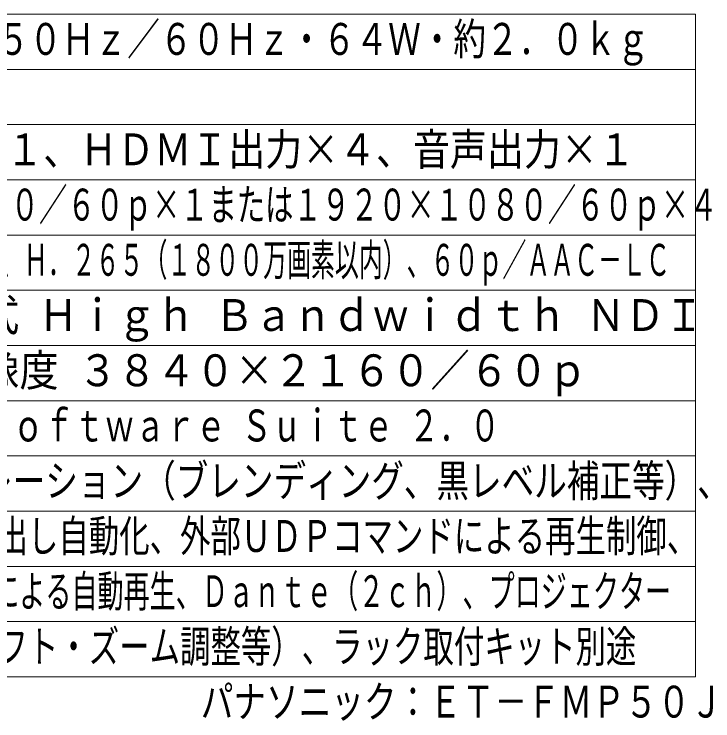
# Model space of a CAD drawing. Units: millimetres on the paper. Extents: x -62 to 64, y -59 to 59.
# Drawn here: x 0.8 to 64.1, y -58.6 to 5.4 of the extents above; entities that cross this region are included whole.
import ezdxf
from ezdxf.enums import TextEntityAlignment as Align

# ---------------------------------------------------------------- set-up
doc = ezdxf.new("R2010")
doc.units = ezdxf.units.MM
doc.layers.add('0-0_相当品', color=4, linetype='Continuous')
doc.layers.add('0-2_MOJI1', color=7, linetype='Continuous')
doc.layers.add('0-1_WAKU', color=4, linetype='Continuous', lineweight=9)
doc.styles.add('ＭＳ ゴシック', font='')
doc.styles.get('ＭＳ ゴシック').set_extended_font_data('MS Gothic')

msp = doc.modelspace()

# ---------------------------------------------------------------- linework, layer by layer
at = {"layer": '0-1_WAKU', "color": 3}
for p, q in [((-62.5, 5.4), (62.5, 5.4)), ((62.5, -54.6), (62.5, 5.4)), ((-62.5, -54.6), (62.5, -54.6))]:
    msp.add_line(p, q, dxfattribs=at)
at = {"layer": '0-1_WAKU'}
for p, q in [((-62.5, 0.4), (62.5, 0.4)), ((-62.5, -4.6), (62.5, -4.6)), ((-62.5, -9.6), (62.5, -9.6)), ((-62.5, -14.6), (62.5, -14.6)), ((-62.5, -19.6), (62.5, -19.6)), ((-62.5, -24.6), (62.5, -24.6)), ((-62.5, -29.6), (62.5, -29.6)), ((-62.5, -34.6), (62.5, -34.6)), ((-62.5, -39.6), (62.5, -39.6)), ((-62.5, -44.6), (62.5, -44.6)), ((-62.5, -49.6), (62.5, -49.6))]:
    msp.add_line(p, q, dxfattribs=at)

# ---------------------------------------------------------------- texts
at = {"layer": '0-0_相当品', "style": 'ＭＳ ゴシック', "width": 0.75}
msp.add_text('パナソニック：ＥＴ－ＦＭＰ５０Ｊ', height=2.889, dxfattribs=at).set_placement((17.7, -59.155), align=Align.BOTTOM_LEFT)
at = {"layer": '0-2_MOJI1', "style": 'ＭＳ ゴシック'}
for s, height, width, p in [('ＡＣ１００Ｖ ５０Ｈｚ／６０Ｈｚ・６４Ｗ・約２．０ｋｇ', 2.889, 0.75, (-20, 0.845)), ('ＲＪ－４５×１、ＨＤＭＩ出力×４、音声出力×１', 2.889, 0.85, (-20, -9.155)), ('３８４０×２１６０／６０ｐ×１または１９２０×１０８０／６０ｐ×４', 2.889, 0.65, (-20, -14.155)), ('ＨＡＰ、Ｈ．２６４、Ｈ．２６５（１８００万画素以内）、６０ｐ／ＡＡＣ－ＬＣ', 2.889, 0.55, (-20, -19.155)), ('画像圧縮方式 Ｈｉｇｈ Ｂａｎｄｗｉｄｔｈ ＮＤＩ', 2.886, 0.9, (-20, -24.155)), ('最大画像解像度 ３８４０×２１６０／６０ｐ', 2.889, 0.9, (-20, -29.155)), ('Ｖｉｓｕａｌ Ｓｏｆｔｗａｒｅ Ｓｕｉｔｅ ２．０', 2.889, 0.7, (-20, -34.155)), ('自動キャリブレーション（ブレンディング、黒レベル補正等）、', 2.886, 0.75, (-20, -39.155)), ('コンテンツ切り出し自動化、外部ＵＤＰコマンドによる再生制御、', 2.886, 0.7, (-20, -44.155)), ('スケジューリングによる自動再生、Ｄａｎｔｅ（２ｃｈ）、プロジェクター', 2.886, 0.6, (-20, -49.155)), ('操作（レンズシフト・ズーム調整等）、ラック取付キット別途', 2.886, 0.7, (-20, -54.155))]:
    msp.add_text(s, height=height, dxfattribs=dict(at, width=width)).set_placement(p, align=Align.BOTTOM_LEFT)

doc.saveas('drawing.dxf')
